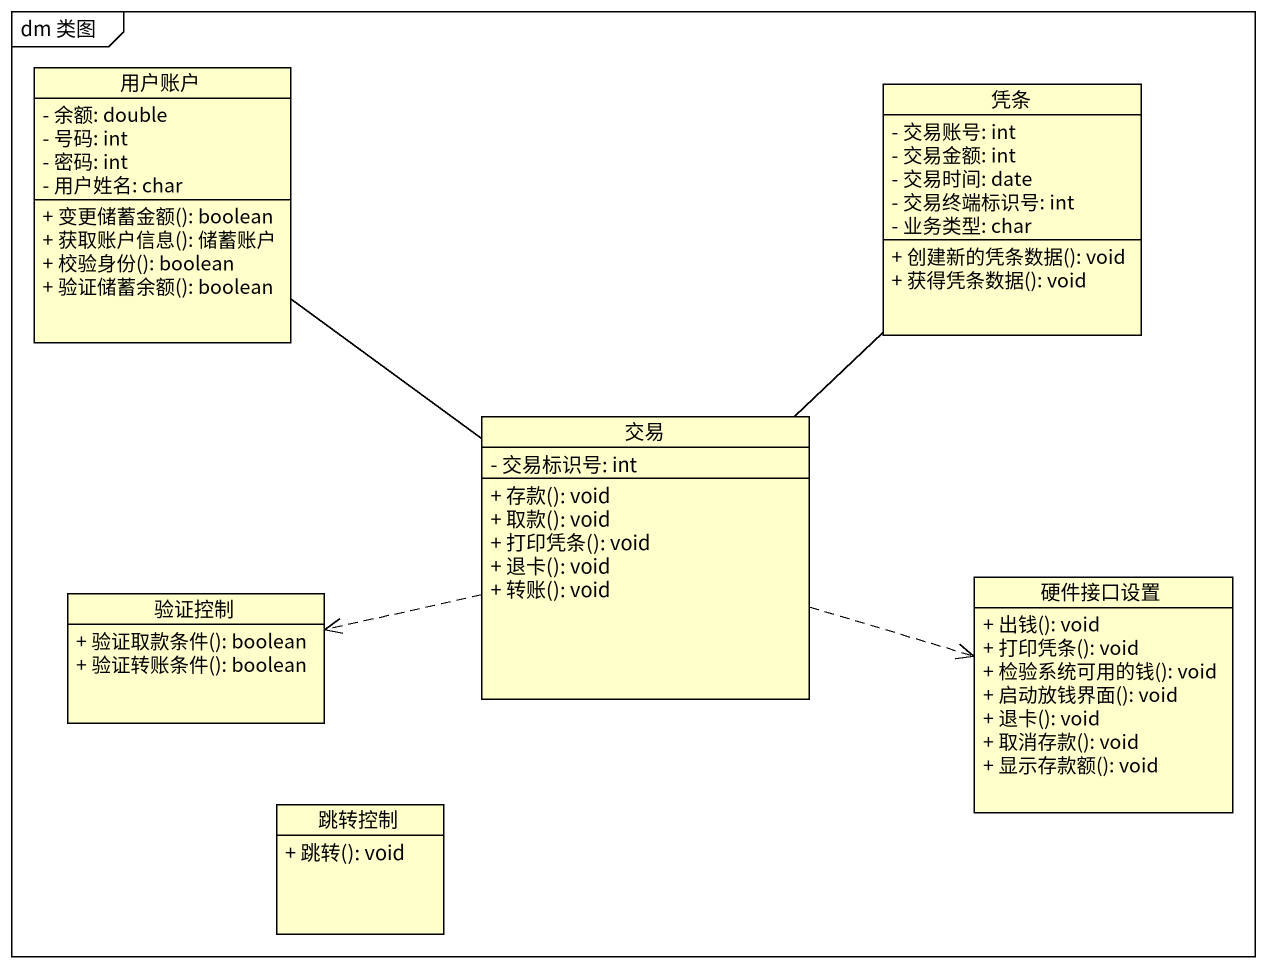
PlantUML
@startuml
mainframe dm 类图
hide circle
hide empty members
skinparam classAttributeIconSize 0
class 用户账户 {
  - 余额: double
  - 号码: int
  - 密码: int
  - 用户姓名: char
  + 变更储蓄金额(): boolean
  + 获取账户信息(): 储蓄账户
  + 校验身份(): boolean
  + 验证储蓄余额(): boolean
}
class 凭条 {
  - 交易账号: int
  - 交易金额: int
  - 交易时间: date
  - 交易终端标识号: int
  - 业务类型: char
  + 创建新的凭条数据(): void
  + 获得凭条数据(): void
}
class 交易 {
  - 交易标识号: int
  + 存款(): void
  + 取款(): void
  + 打印凭条(): void
  + 退卡(): void
  + 转账(): void
}
class 验证控制 {
  + 验证取款条件(): boolean
  + 验证转账条件(): boolean
}
class 硬件接口设置 {
  + 出钱(): void
  + 打印凭条(): void
  + 检验系统可用的钱(): void
  + 启动放钱界面(): void
  + 退卡(): void
  + 取消存款(): void
  + 显示存款额(): void
}
class 跳转控制 {
  + 跳转(): void
}
交易 -up- 用户账户
交易 -up- 凭条
交易 .left.> 验证控制
交易 .right.> 硬件接口设置
@enduml
